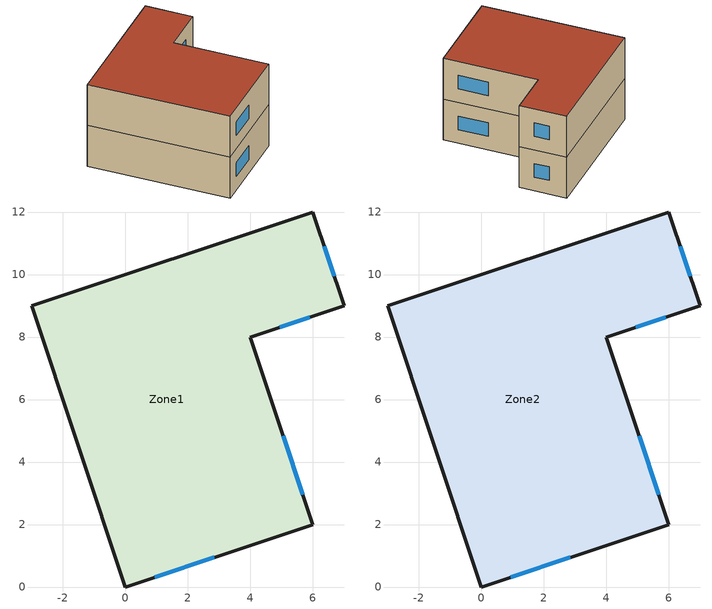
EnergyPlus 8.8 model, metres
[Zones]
Zone1
 floor ground (2002_solid_ground_floor): 0,0 -3,9 6,12 7,9 4,8 6,2 z0
 wall outside (2002_wall): 0,0 6,2 4,8 7,9 6,12 -3,9 0,0 z0:3
 window (2002_glazing): 0.95,0.32 2.85,0.95 / 5.68,2.95 5.05,4.85 / 4.95,8.32 5.9,8.63 / 6.68,9.95 6.37,10.9 z1:2
Zone2
 floor to Zone1 (floor): 0,0 -3,9 6,12 7,9 4,8 6,2 z3
 wall outside (2002_wall): 0,0 6,2 4,8 7,9 6,12 -3,9 0,0 z3:6
 window (2002_glazing): 0.95,0.32 2.85,0.95 / 5.68,2.95 5.05,4.85 / 4.95,8.32 5.9,8.63 / 6.68,9.95 6.37,10.9 z4:5
 roof outside (2002_flat_roof): 6,2 4,8 7,9 6,12 -3,9 0,0 z6
[Building]
Test: Terrain=Suburbs; Loads Convergence Tolerance Value=0.04; Temperature Convergence Tolerance Value {deltaC}=0.4; Solar Distribution=FullExterior; Maximum Number of Warmup Days=25; Minimum Number of Warmup Days=6
[Site:Location]
LONDON/GATWICK_GBR Design_Conditions: Latitude {deg}=51.15; Longitude {deg}=-0.18; Time Zone {hr}=0; Elevation {m}=62
[Site:GroundTemperature:BuildingSurface]
18, 18, 18, 18, 18, 18, 18, 18, 18, 18, 18, 18
[Site:GroundReflectance]
0.2, 0.2, 0.2, 0.2, 0.2, 0.2, 0.2, 0.2, 0.2, 0.2, 0.2, 0.2
[Site:GroundReflectance:SnowModifier]
1, 1
[Material] Roughness=Rough; Thermal Absorptance=0.9
Name | Thickness {m} | Conductivity {W/m-K} | Density {kg/m3} | Specific Heat {J/kg-K} | Solar Absorptance | Visible Absorptance
10mm_carpet | 0.01 | 0.058 | 20 | 1000 | 0.5 | 0.5
105mm_brick_outer_leaf | 0.105 | 0.77 | 1700 | 840 | 0.7 | 0.7
100mm_min_wool_quilt | 0.1 | 0.04 | 12 | 1030 | 0.6 | 0.6
100mm_concrete_1800 | 0.1 | 1.13 | 1800 | 1000 | 0.6 | 0.6
13mm_plasterboard_wallboard | 0.013 | 0.21 | 900 | 1000 | 0.6 | 0.6
25mm_stone_chippings | 0.025 | 2 | 2000 | 1000 | 0.5 | 0.5
150mm_concrete_dense | 0.15 | 1.93 | 2400 | 1000 | 0.6 | 0.6
40mm_flooring_screed | 0.04 | 0.41 | 1200 | 1000 | 0.73 | 0.73
19mm_asphalt | 0.019 | 0.7 | 2100 | 1000 | 0.85 | 0.85
200mm_mineral_wool_dense | 0.2 | 0.036 | 50 | 1030 | 0.6 | 0.6
750mm_clay_underfloor | 0.75 | 1.5 | 1500 | 2085 | 0.6 | 0.6
25mm_brick_slips | 0.025 | 0.77 | 1700 | 1000 | 0.7 | 0.7
100mm_cast_concrete | 0.1 | 1.35 | 2000 | 1000 | 0.6 | 0.6
120mm_eps | 0.12 | 0.04 | 15 | 1300 | 0.6 | 0.6
50mm_flooring_screed | 0.05 | 0.41 | 1200 | 1000 | 0.73 | 0.73
[Material:NoMass]
air_layer: Roughness=Rough; Thermal Resistance {m2-K/W}=0.18; Thermal Absorptance=0.9; Solar Absorptance=0.7; Visible Absorptance=0.7
[WindowMaterial:Glazing] Optical Data Type=SpectralAverage; Thickness {m}=0.004; Front Side Solar Reflectance at Normal Incidence=0.075; Back Side Solar Reflectance at Normal Incidence=0.075; Front Side Visible Reflectance at Normal Incidence=0.081; Back Side Visible Reflectance at Normal Incidence=0.081; Infrared Transmittance at Normal Incidence=0; Front Side Infrared Hemispherical Emissivity=0.84; Conductivity {W/m-K}=1; Dirt Correction Factor for Solar and Visible Transmittance=1; Solar Diffusing=No
Name | Solar Transmittance at Normal Incidence | Visible Transmittance at Normal Incidence | Back Side Infrared Hemispherical Emissivity
4mm_clear | 0.816 | 0.892 | 0.84
4mm_low_e_clear | 0.62 | 0.847 | 0.1
[WindowMaterial:Gas]
16mm_air: Gas Type=Air; Thickness {m}=0.016
[Construction]
2002_glazing: 4mm_clear, 16mm_air, 4mm_low_e_clear
floor: 100mm_concrete_1800, 10mm_carpet
2002_wall: 105mm_brick_outer_leaf, 100mm_min_wool_quilt, 100mm_concrete_1800, air_layer, 13mm_plasterboard_wallboard
2002_flat_roof: 25mm_stone_chippings, 19mm_asphalt, 200mm_mineral_wool_dense, 40mm_flooring_screed, 150mm_concrete_dense
2002_solid_ground_floor: 750mm_clay_underfloor, 25mm_brick_slips, 100mm_cast_concrete, 120mm_eps, 50mm_flooring_screed
[Zone] Type=1; Multiplier=1; Ceiling Height {m}=autocalculate; Volume {m3}=autocalculate; Floor Area {m2}=autocalculate; Part of Total Floor Area=Yes
Zone1; Zone2
